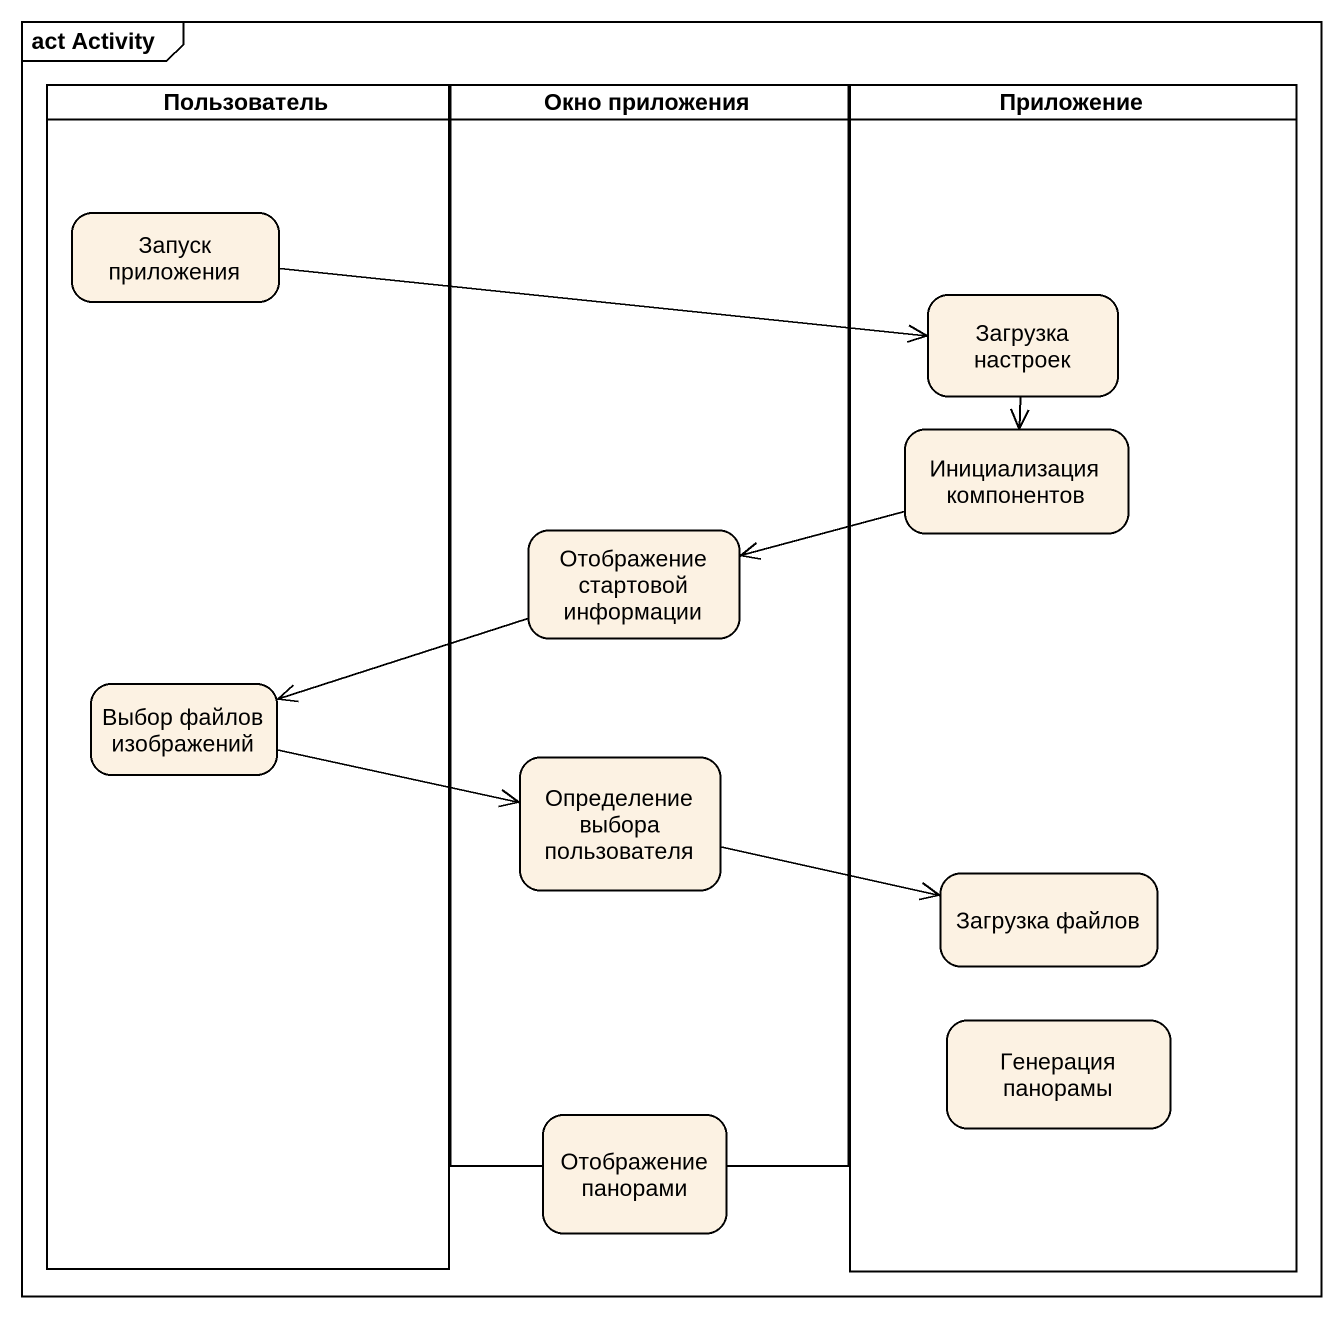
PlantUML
@startuml
mainframe act Activity
hide empty description
state Пользователь <<partition>> {
  state "Запуск приложения" as Запуск_приложения
  state "Выбор файлов изображений" as Выбор_файлов_изображений
}
state "Окно приложения" as Окно_приложения <<partition>> {
  state "Отображение стартовой информации" as Отображение_стартовой
  state "Определение выбора пользователя" as Определение_выбора
}
state Приложение <<partition>> {
  state "Загрузка настроек" as Загрузка_настроек
  state "Инициализация компонентов" as Инициализация_компонентов
  state "Загрузка файлов" as Загрузка_файлов
  state "Генерация панорамы" as Генерация_панорамы
}
state "Отображение панорами" as Отображение_панорами
Запуск_приложения -right-> Загрузка_настроек
Загрузка_настроек --> Инициализация_компонентов
Инициализация_компонентов -left-> Отображение_стартовой
Отображение_стартовой -left-> Выбор_файлов_изображений
Выбор_файлов_изображений -right-> Определение_выбора
Определение_выбора -right-> Загрузка_файлов
@enduml
